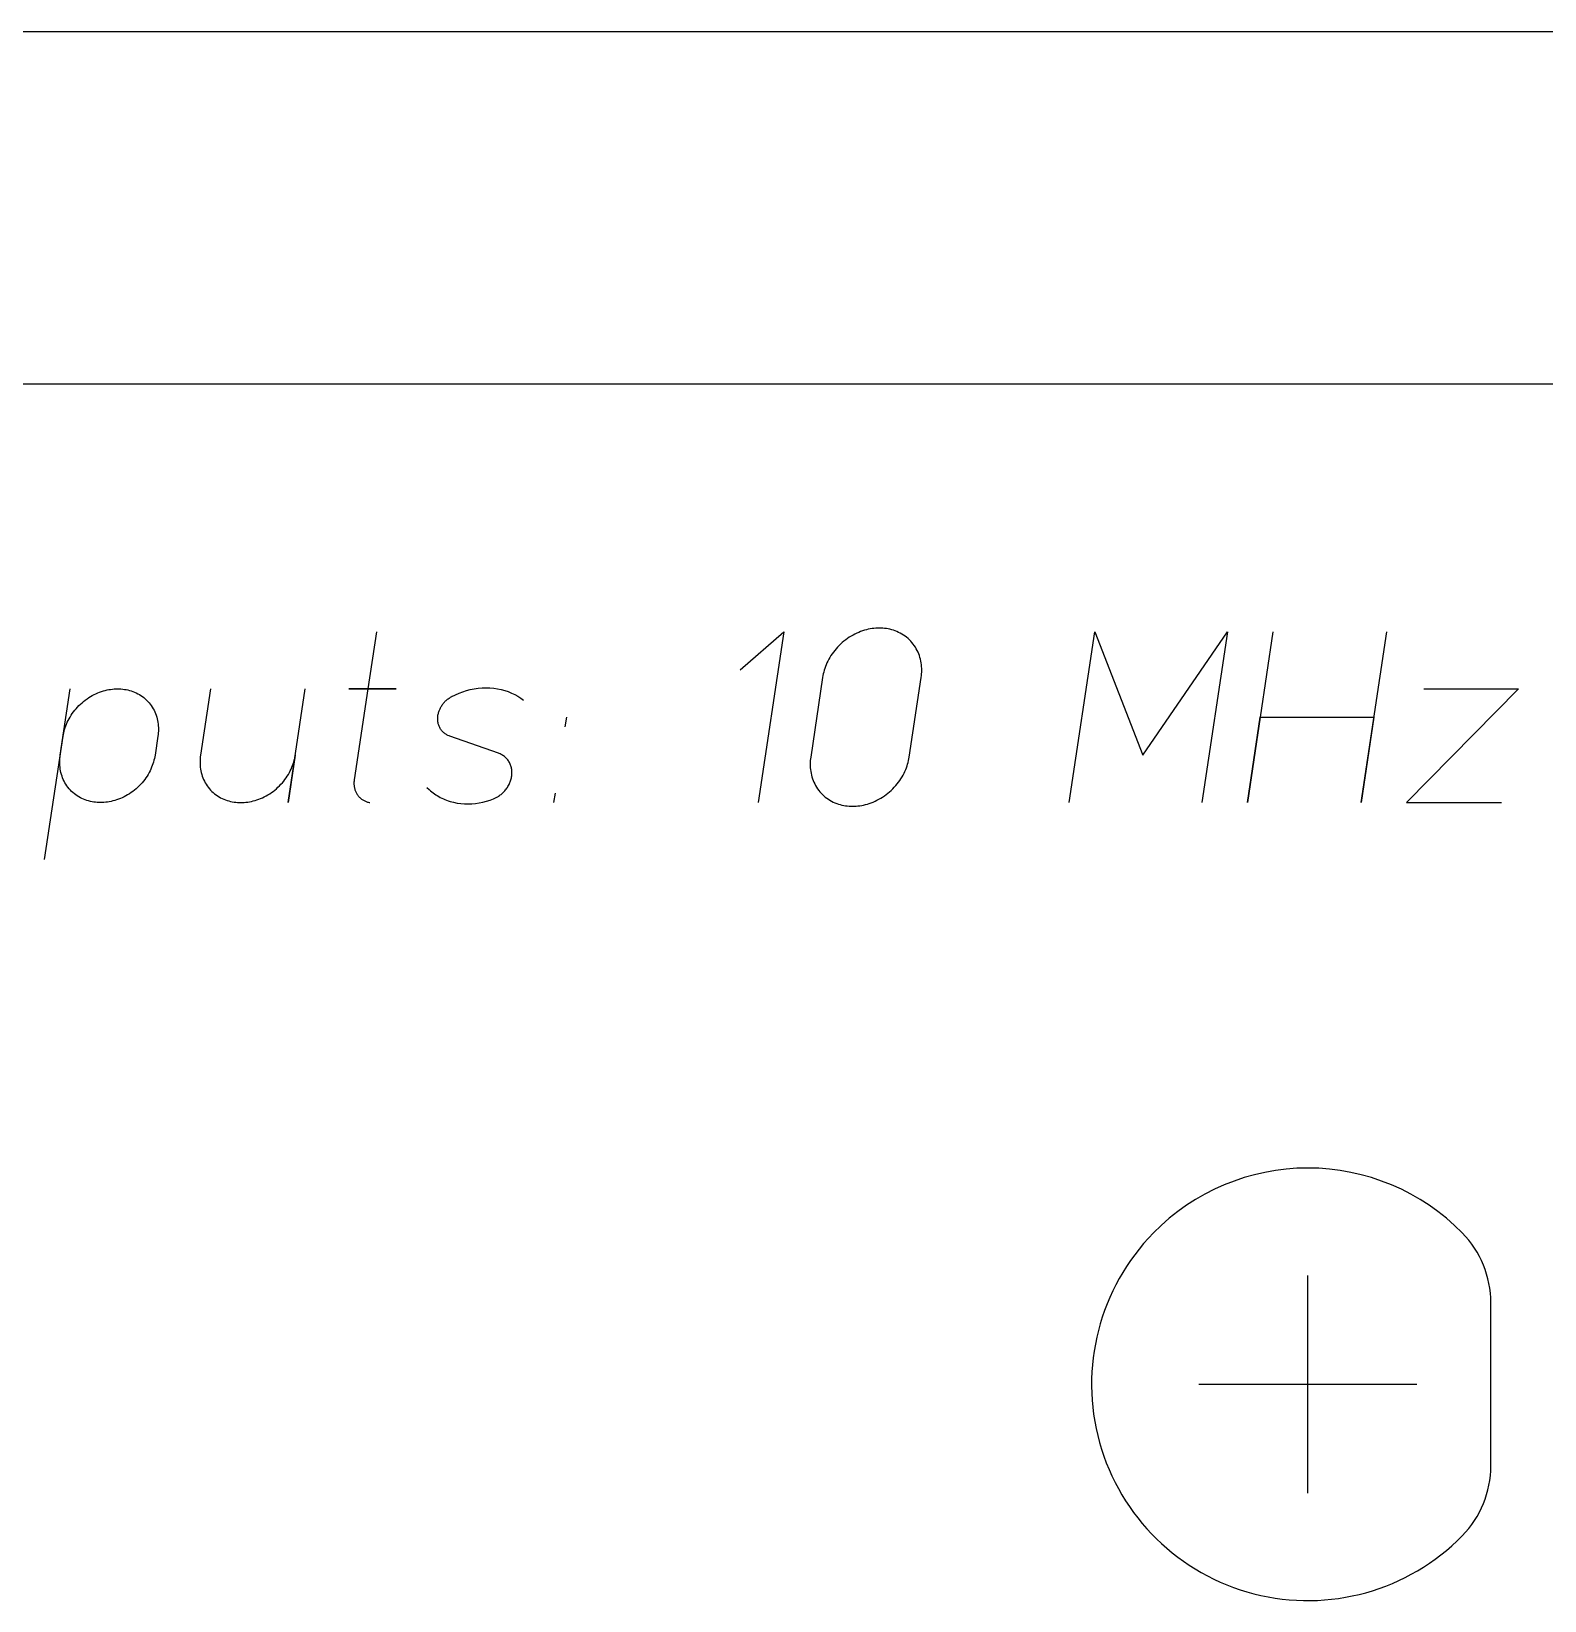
# Model space of a CAD drawing. Header units: millimetres. Extents: x -2 to 483, y -2 to 44.
# Drawn here: x 132.32 to 155.06, y 20.02 to 43.6 of the extents above; entities that cross this region are included whole.
import ezdxf

# ---------------------------------------------------------------- set-up
doc = ezdxf.new("R2010")
doc.units = ezdxf.units.MM
for name, color, linetype in [('Contour', 7, 'CONTINUOUS'), ('Engraving', 7, 'CONTINUOUS'), ('Reference_points', 1, 'CONTINUOUS')]:
    doc.layers.add(name, color=color, linetype=linetype)

msp = doc.modelspace()

# ---------------------------------------------------------------- linework, layer by layer
at = {"layer": 'Contour', "color": 7, "linetype": 'CONTINUOUS'}
for p, q in [((3, 43.6), (480, 43.6)), ((154.25, 22.045), (154.25, 24.495))]:
    msp.add_line(p, q, dxfattribs=at)
for centre, radius, start, end in [((151.5, 23.27), 3.25003, 44.42656, 135.57344), ((151.5, 23.27), 3.25003, 135.57344, 315.57344), ((152.75, 24.49478), 1.5, 0.00835, 44.4387), ((152.75, 22.04522), 1.5, 315.5613, 359.99165)]:
    msp.add_arc(centre, radius, start, end, dxfattribs=at)
at = {"layer": 'Engraving', "color": 255, "linetype": 'CONTINUOUS'}
for p, q in [((236.5, 38.3), (101.5, 38.3)), ((137.50233, 34.575), (137.37418, 33.72067)), ((142.97175, 34.00644), (143.62674, 34.576)), ((143.62674, 34.576), (143.24229, 32.013)), ((144.52937, 34.43732), (144.50406, 34.41609)), ((144.55538, 34.4576), (144.52937, 34.43732)), ((144.58201, 34.47687), (144.55538, 34.4576)), ((144.60921, 34.49511), (144.58201, 34.47687)), ((144.63688, 34.51226), (144.60921, 34.49511)), ((144.66496, 34.52831), (144.63688, 34.51226)), ((144.69337, 34.54322), (144.66496, 34.52831)), ((144.72203, 34.55697), (144.69337, 34.54322)), ((144.75087, 34.56956), (144.72203, 34.55697)), ((144.77981, 34.58097), (144.75087, 34.56956)), ((144.80877, 34.59121), (144.77981, 34.58097)), ((144.8377, 34.60028), (144.80877, 34.59121)), ((144.86652, 34.60819), (144.8377, 34.60028)), ((144.89516, 34.61495), (144.86652, 34.60819)), ((144.92357, 34.62059), (144.89516, 34.61495)), ((144.95167, 34.62514), (144.92357, 34.62059)), ((144.97944, 34.62861), (144.95167, 34.62514)), ((145.0068, 34.63105), (144.97944, 34.62861)), ((145.03372, 34.63249), (145.0068, 34.63105)), ((145.06015, 34.63296), (145.03372, 34.63249)), ((145.08644, 34.63249), (145.06015, 34.63296)), ((145.06015, 34.63296), (145.06015, 34.63296)), ((145.11293, 34.63105), (145.08644, 34.63249)), ((145.13956, 34.62861), (145.11293, 34.63105)), ((145.16628, 34.62514), (145.13956, 34.62861)), ((145.19302, 34.62059), (145.16628, 34.62514)), ((145.21974, 34.61495), (145.19302, 34.62059)), ((145.24635, 34.60819), (145.21974, 34.61495)), ((145.27279, 34.60028), (145.24635, 34.60819)), ((145.299, 34.59121), (145.27279, 34.60028)), ((145.3249, 34.58097), (145.299, 34.59121)), ((145.35041, 34.56956), (145.3249, 34.58097)), ((145.37548, 34.55697), (145.35041, 34.56956)), ((145.40001, 34.54322), (145.37548, 34.55697)), ((145.42395, 34.52831), (145.40001, 34.54322)), ((145.44721, 34.51226), (145.42395, 34.52831)), ((145.46974, 34.49511), (145.44721, 34.51226)), ((145.49146, 34.47687), (145.46974, 34.49511)), ((145.51231, 34.4576), (145.49146, 34.47687)), ((145.53223, 34.43732), (145.51231, 34.4576)), ((145.55118, 34.41609), (145.53223, 34.43732)), ((147.91473, 32.013), (148.29918, 34.576)), ((148.29918, 34.576), (149.01825, 32.72494)), ((149.01825, 32.72494), (150.29263, 34.576)), ((150.29263, 34.576), (149.90818, 32.013)), ((150.97618, 34.576), (150.59173, 32.013)), ((152.3004, 32.013), (152.68485, 34.576)), ((144.31703, 34.19231), (144.30153, 34.16508)), ((144.33366, 34.21926), (144.31703, 34.19231)), ((144.3514, 34.24586), (144.33366, 34.21926)), ((144.37024, 34.27203), (144.3514, 34.24586)), ((144.39013, 34.2977), (144.37024, 34.27203)), ((144.41105, 34.3228), (144.39013, 34.2977)), ((144.43295, 34.34725), (144.41105, 34.3228)), ((144.45579, 34.371), (144.43295, 34.34725)), ((144.47951, 34.39396), (144.45579, 34.371)), ((144.50406, 34.41609), (144.47951, 34.39396)), ((145.56909, 34.39396), (145.55118, 34.41609)), ((145.58592, 34.371), (145.56909, 34.39396)), ((145.60163, 34.34725), (145.58592, 34.371)), ((145.6162, 34.3228), (145.60163, 34.34725)), ((145.62959, 34.2977), (145.6162, 34.3228)), ((145.64178, 34.27203), (145.62959, 34.2977)), ((145.65277, 34.24586), (145.64178, 34.27203)), ((145.66253, 34.21926), (145.65277, 34.24586)), ((145.67108, 34.19231), (145.66253, 34.21926)), ((145.6784, 34.16508), (145.67108, 34.19231)), ((144.22501, 33.9726), (144.21853, 33.9456)), ((144.23257, 33.99983), (144.22501, 33.9726)), ((144.24123, 34.02726), (144.23257, 33.99983)), ((144.25101, 34.05482), (144.24123, 34.02726)), ((144.26192, 34.08245), (144.25101, 34.05482)), ((144.27397, 34.11008), (144.26192, 34.08245)), ((144.28718, 34.13765), (144.27397, 34.11008)), ((144.30153, 34.16508), (144.28718, 34.13765)), ((145.68453, 34.13765), (145.6784, 34.16508)), ((145.68946, 34.11008), (145.68453, 34.13765)), ((145.69322, 34.08245), (145.68946, 34.11008)), ((145.69585, 34.05482), (145.69322, 34.08245)), ((145.69556, 33.9456), (145.69718, 33.9726)), ((145.69736, 34.02726), (145.69585, 34.05482)), ((145.69718, 33.9726), (145.69779, 33.99983)), ((145.69779, 33.99983), (145.69736, 34.02726)), ((132.752, 32.724), (132.90188, 33.72067)), ((133.56253, 33.71884), (133.58841, 33.72022)), ((133.58841, 33.72022), (133.61383, 33.72067)), ((133.61383, 33.72067), (133.61383, 33.72067)), ((133.61383, 33.72067), (133.63911, 33.72022)), ((133.63911, 33.72022), (133.66458, 33.71884)), ((135.00988, 33.72067), (134.86038, 32.72394)), ((136.17747, 32.012), (136.43377, 33.72067)), ((137.80135, 33.72067), (137.08941, 33.72067)), ((137.08941, 33.72067), (137.37418, 33.72067)), ((137.37418, 33.72067), (137.16914, 32.35373)), ((137.37418, 33.72067), (137.80135, 33.72067)), ((138.91379, 33.70918), (138.97211, 33.72111)), ((138.97211, 33.72111), (139.03093, 33.72984)), ((139.03093, 33.72984), (139.08995, 33.73526)), ((139.08995, 33.73526), (139.14888, 33.73729)), ((139.14888, 33.73729), (139.20741, 33.73591)), ((139.20741, 33.73591), (139.26525, 33.73112)), ((139.26525, 33.73112), (139.32211, 33.72294)), ((139.32211, 33.72294), (139.3777, 33.71144)), ((144.20866, 33.89253), (144.02925, 32.69647)), ((144.21309, 33.9189), (144.20866, 33.89253)), ((144.21853, 33.9456), (144.21309, 33.9189)), ((145.51, 32.696), (145.68951, 33.89253)), ((145.68951, 33.89253), (145.69299, 33.9189)), ((145.68951, 33.89253), (145.68951, 33.89253)), ((145.69299, 33.9189), (145.69556, 33.9456)), ((154.66492, 33.72167), (152.98473, 32.013)), ((153.24103, 33.72167), (154.66492, 33.72167)), ((133.03272, 33.46879), (133.05553, 33.49087)), ((133.05553, 33.49087), (133.07913, 33.51214)), ((133.07913, 33.51214), (133.10347, 33.53255)), ((133.10347, 33.53255), (133.12847, 33.55205)), ((133.12847, 33.55205), (133.15408, 33.57059)), ((133.15408, 33.57059), (133.18023, 33.58812)), ((133.18023, 33.58812), (133.20684, 33.60462)), ((133.20684, 33.60462), (133.23384, 33.62004)), ((133.23384, 33.62004), (133.26115, 33.63438)), ((133.26115, 33.63438), (133.28871, 33.6476)), ((133.28871, 33.6476), (133.31644, 33.65971)), ((133.31644, 33.65971), (133.34427, 33.67068)), ((133.34427, 33.67068), (133.37212, 33.68052)), ((133.37212, 33.68052), (133.39994, 33.68924)), ((133.39994, 33.68924), (133.42765, 33.69685)), ((133.42765, 33.69685), (133.45519, 33.70335)), ((133.45519, 33.70335), (133.4825, 33.70878)), ((133.4825, 33.70878), (133.50953, 33.71315)), ((133.50953, 33.71315), (133.53622, 33.71649)), ((133.53622, 33.71649), (133.56253, 33.71884)), ((133.66458, 33.71884), (133.69018, 33.71649)), ((133.69018, 33.71649), (133.71587, 33.71315)), ((133.71587, 33.71315), (133.74159, 33.70878)), ((133.74159, 33.70878), (133.76728, 33.70335)), ((133.76728, 33.70335), (133.79286, 33.69685)), ((133.79286, 33.69685), (133.81829, 33.68924)), ((133.81829, 33.68924), (133.84349, 33.68052)), ((133.84349, 33.68052), (133.86839, 33.67068)), ((133.86839, 33.67068), (133.89293, 33.65971)), ((133.89293, 33.65971), (133.91703, 33.6476)), ((133.91703, 33.6476), (133.94062, 33.63438)), ((133.94062, 33.63438), (133.96363, 33.62004)), ((133.96363, 33.62004), (133.986, 33.60462)), ((133.986, 33.60462), (134.00766, 33.58812)), ((134.00766, 33.58812), (134.02855, 33.57059)), ((134.02855, 33.57059), (134.0486, 33.55205)), ((134.0486, 33.55205), (134.06776, 33.53255)), ((134.06776, 33.53255), (134.08597, 33.51214)), ((134.08597, 33.51214), (134.10319, 33.49087)), ((134.10319, 33.49087), (134.11937, 33.46879)), ((138.49153, 33.47821), (138.49923, 33.48885)), ((138.49923, 33.48885), (138.50732, 33.49928)), ((138.50732, 33.49928), (138.51577, 33.50947)), ((138.51577, 33.50947), (138.52457, 33.51942)), ((138.52457, 33.51942), (138.53371, 33.52909)), ((138.53371, 33.52909), (138.54316, 33.53846)), ((138.54316, 33.53846), (138.5529, 33.54752)), ((138.5529, 33.54752), (138.56292, 33.55624)), ((138.56292, 33.55624), (138.57318, 33.56461)), ((138.57318, 33.56461), (138.58367, 33.57262)), ((138.58367, 33.57262), (138.59437, 33.58024)), ((138.59437, 33.58024), (138.60524, 33.58748)), ((138.60524, 33.58748), (138.61626, 33.59432)), ((138.61626, 33.59432), (138.62741, 33.60074)), ((138.62741, 33.60074), (138.63866, 33.60676)), ((138.63866, 33.60676), (138.69073, 33.63232)), ((138.639, 33.607), (138.63866, 33.60676)), ((138.63866, 33.60676), (138.63866, 33.60676)), ((138.69073, 33.63232), (138.74449, 33.65555)), ((138.74449, 33.65555), (138.79973, 33.67623)), ((138.79973, 33.67623), (138.85625, 33.69416)), ((138.85625, 33.69416), (138.91379, 33.70918)), ((139.3777, 33.71144), (139.43177, 33.69673)), ((139.43177, 33.69673), (139.48406, 33.67892)), ((139.48406, 33.67892), (139.53437, 33.65819)), ((139.53437, 33.65819), (139.58249, 33.6347)), ((139.58249, 33.6347), (139.62827, 33.60866)), ((139.62827, 33.60866), (139.67156, 33.58029)), ((139.67156, 33.58029), (139.71228, 33.5498)), ((132.87059, 33.24441), (132.88439, 33.27079)), ((132.88439, 33.27079), (132.89929, 33.29697)), ((132.89929, 33.29697), (132.91528, 33.32288)), ((132.91528, 33.32288), (132.93234, 33.34846)), ((132.93234, 33.34846), (132.95045, 33.37362)), ((132.95045, 33.37362), (132.96958, 33.39831)), ((132.96958, 33.39831), (132.98969, 33.42244)), ((132.98969, 33.42244), (133.01076, 33.44595)), ((133.01076, 33.44595), (133.03272, 33.46879)), ((134.11937, 33.46879), (134.13449, 33.44595)), ((134.13449, 33.44595), (134.14849, 33.42244)), ((134.14849, 33.42244), (134.16137, 33.39831)), ((134.16137, 33.39831), (134.17309, 33.37362)), ((134.17309, 33.37362), (134.18365, 33.34846)), ((134.18365, 33.34846), (134.19304, 33.32288)), ((134.19304, 33.32288), (134.20126, 33.29697)), ((134.20126, 33.29697), (134.2083, 33.27079)), ((134.2083, 33.27079), (134.21419, 33.24441)), ((138.42361, 33.27482), (138.42401, 33.2879)), ((138.42375, 33.26172), (138.42361, 33.27482)), ((138.42443, 33.24865), (138.42375, 33.26172)), ((138.42401, 33.2879), (138.42494, 33.30094)), ((138.42567, 33.23562), (138.42443, 33.24865)), ((138.42494, 33.30094), (138.42638, 33.31389)), ((138.42638, 33.31389), (138.42831, 33.32675)), ((138.42831, 33.32675), (138.43072, 33.33947)), ((138.43072, 33.33947), (138.43358, 33.35203)), ((138.43358, 33.35203), (138.43688, 33.3644)), ((138.43688, 33.3644), (138.44059, 33.37657)), ((138.44059, 33.37657), (138.4447, 33.38851)), ((138.4447, 33.38851), (138.44917, 33.40021)), ((138.44917, 33.40021), (138.45398, 33.41164)), ((138.45398, 33.41164), (138.4591, 33.4228)), ((138.4591, 33.4228), (138.46475, 33.4341)), ((138.4591, 33.4228), (138.4591, 33.4228)), ((138.46475, 33.4341), (138.47082, 33.44531)), ((138.47082, 33.44531), (138.47731, 33.45642)), ((138.47731, 33.45642), (138.48422, 33.4674)), ((138.48422, 33.4674), (138.49153, 33.47821)), ((140.35796, 33.2945), (140.3366, 33.15211)), ((150.59173, 32.013), (150.78396, 33.2945)), ((150.78396, 33.2945), (152.49263, 33.2945)), ((152.49263, 33.2945), (152.3004, 32.013)), ((132.79509, 33.00872), (132.79935, 33.03407)), ((132.79935, 33.03407), (132.80458, 33.05975)), ((132.80458, 33.05975), (132.81081, 33.08571)), ((132.81081, 33.08571), (132.81808, 33.1119)), ((132.81808, 33.1119), (132.82641, 33.13827)), ((132.82641, 33.13827), (132.83581, 33.16477)), ((132.83581, 33.16477), (132.8463, 33.19133)), ((132.8463, 33.19133), (132.85789, 33.2179)), ((132.85789, 33.2179), (132.87059, 33.24441)), ((134.21419, 33.24441), (134.21893, 33.2179)), ((134.21893, 33.2179), (134.22255, 33.19133)), ((134.22233, 33.03407), (134.21898, 33.00872)), ((134.2248, 33.05975), (134.22233, 33.03407)), ((134.22255, 33.19133), (134.22508, 33.16477)), ((134.22635, 33.08571), (134.2248, 33.05975)), ((134.22508, 33.16477), (134.22653, 33.13827)), ((134.22694, 33.1119), (134.22635, 33.08571)), ((134.22653, 33.13827), (134.22694, 33.1119)), ((138.42747, 33.22269), (138.42567, 33.23562)), ((138.42983, 33.20987), (138.42747, 33.22269)), ((138.43275, 33.19721), (138.42983, 33.20987)), ((138.43623, 33.18474), (138.43275, 33.19721)), ((138.44026, 33.17249), (138.43623, 33.18474)), ((138.44483, 33.1605), (138.44026, 33.17249)), ((138.44993, 33.14878), (138.44483, 33.1605)), ((138.45553, 33.13738), (138.44993, 33.14878)), ((138.46164, 33.12632), (138.45553, 33.13738)), ((138.46822, 33.11563), (138.46164, 33.12632)), ((138.47525, 33.10532), (138.46822, 33.11563)), ((138.48271, 33.09542), (138.47525, 33.10532)), ((138.49057, 33.08595), (138.48271, 33.09542)), ((138.49881, 33.07692), (138.49057, 33.08595)), ((138.5074, 33.06835), (138.49881, 33.07692)), ((138.51631, 33.06024), (138.5074, 33.06835)), ((138.5255, 33.05261), (138.51631, 33.06024)), ((138.53496, 33.04545), (138.5255, 33.05261)), ((138.54464, 33.03878), (138.53496, 33.04545)), ((138.55453, 33.03259), (138.54464, 33.03878)), ((138.56458, 33.02688), (138.55453, 33.03259)), ((138.57477, 33.02164), (138.56458, 33.02688)), ((138.59547, 33.01257), (138.57477, 33.02164)), ((138.60591, 33.00872), (138.59547, 33.01257)), ((132.51743, 31.15767), (132.79509, 33.00872)), ((132.79509, 33.00872), (132.79509, 33.00872)), ((134.219, 33.009), (134.17626, 32.72394)), ((139.336, 32.752), (138.60591, 33.00872)), ((138.60591, 33.00872), (138.60591, 33.00872)), ((132.74441, 32.62077), (132.745, 32.64696)), ((132.74483, 32.5944), (132.74441, 32.62077)), ((132.74628, 32.5679), (132.74483, 32.5944)), ((132.745, 32.64696), (132.74655, 32.67292)), ((132.7488, 32.54133), (132.74628, 32.5679)), ((132.74655, 32.67292), (132.74902, 32.6986)), ((132.75242, 32.51477), (132.7488, 32.54133)), ((132.74902, 32.6986), (132.75238, 32.72394)), ((134.12505, 32.54133), (134.11346, 32.51477)), ((134.13555, 32.5679), (134.12505, 32.54133)), ((134.14495, 32.5944), (134.13555, 32.5679)), ((134.15327, 32.62077), (134.14495, 32.5944)), ((134.16054, 32.64696), (134.15327, 32.62077)), ((134.16678, 32.67292), (134.16054, 32.64696)), ((134.17201, 32.6986), (134.16678, 32.67292)), ((134.17626, 32.72394), (134.17201, 32.6986)), ((134.17626, 32.72394), (134.17626, 32.72394)), ((134.853, 32.64696), (134.85241, 32.62077)), ((134.85241, 32.62077), (134.85283, 32.5944)), ((134.85283, 32.5944), (134.85428, 32.5679)), ((134.85455, 32.67292), (134.853, 32.64696)), ((134.85428, 32.5679), (134.8568, 32.54133)), ((134.85702, 32.6986), (134.85455, 32.67292)), ((134.8568, 32.54133), (134.86042, 32.51477)), ((134.86038, 32.72394), (134.85702, 32.6986)), ((134.86038, 32.72394), (134.86038, 32.72394)), ((136.284, 32.724), (136.17747, 32.012)), ((136.22146, 32.51477), (136.23305, 32.54133)), ((136.23305, 32.54133), (136.24355, 32.5679)), ((136.24355, 32.5679), (136.25295, 32.5944)), ((136.25295, 32.5944), (136.26127, 32.62077)), ((136.26127, 32.62077), (136.26854, 32.64696)), ((136.26854, 32.64696), (136.27478, 32.67292)), ((136.27478, 32.67292), (136.28001, 32.6986)), ((136.28001, 32.6986), (136.28426, 32.72394)), ((139.34993, 32.74739), (139.33637, 32.75242)), ((139.36329, 32.74172), (139.34993, 32.74739)), ((139.37641, 32.73541), (139.36329, 32.74172)), ((139.38924, 32.72846), (139.37641, 32.73541)), ((139.40174, 32.72089), (139.38924, 32.72846)), ((139.41388, 32.71271), (139.40174, 32.72089)), ((139.42561, 32.70393), (139.41388, 32.71271)), ((139.4369, 32.69456), (139.42561, 32.70393)), ((139.44771, 32.68464), (139.4369, 32.69456)), ((139.45801, 32.67419), (139.44771, 32.68464)), ((139.46777, 32.66323), (139.45801, 32.67419)), ((139.47697, 32.6518), (139.46777, 32.66323)), ((139.48557, 32.63993), (139.47697, 32.6518)), ((139.49357, 32.62765), (139.48557, 32.63993)), ((139.50094, 32.61502), (139.49357, 32.62765)), ((139.50768, 32.60206), (139.50094, 32.61502)), ((139.51376, 32.58881), (139.50768, 32.60206)), ((139.5192, 32.57532), (139.51376, 32.58881)), ((139.52398, 32.56163), (139.5192, 32.57532)), ((139.52811, 32.54778), (139.52398, 32.56163)), ((139.53116, 32.53571), (139.52811, 32.54778)), ((139.52811, 32.54778), (139.52811, 32.54778)), ((144.02159, 32.6164), (144.02097, 32.58917)), ((144.02097, 32.58917), (144.0214, 32.56174)), ((144.0214, 32.56174), (144.02291, 32.53418)), ((144.0232, 32.6434), (144.02159, 32.6164)), ((144.02577, 32.6701), (144.0232, 32.6434)), ((144.02925, 32.69647), (144.02577, 32.6701)), ((144.02925, 32.69647), (144.02925, 32.69647)), ((145.46775, 32.53418), (145.47753, 32.56174)), ((145.47753, 32.56174), (145.48619, 32.58917)), ((145.48619, 32.58917), (145.49375, 32.6164)), ((145.49375, 32.6164), (145.50023, 32.6434)), ((145.50023, 32.6434), (145.50567, 32.6701)), ((145.50567, 32.6701), (145.5101, 32.69647)), ((132.75716, 32.48826), (132.75242, 32.51477)), ((132.76305, 32.46188), (132.75716, 32.48826)), ((132.7701, 32.4357), (132.76305, 32.46188)), ((132.77831, 32.40979), (132.7701, 32.4357)), ((132.7877, 32.38421), (132.77831, 32.40979)), ((132.79826, 32.35905), (132.7877, 32.38421)), ((132.80999, 32.33436), (132.79826, 32.35905)), ((132.82286, 32.31023), (132.80999, 32.33436)), ((132.83687, 32.28671), (132.82286, 32.31023)), ((133.98166, 32.31023), (133.9606, 32.28671)), ((134.00178, 32.33436), (133.98166, 32.31023)), ((134.02091, 32.35905), (134.00178, 32.33436)), ((134.03902, 32.38421), (134.02091, 32.35905)), ((134.05608, 32.40979), (134.03902, 32.38421)), ((134.07207, 32.4357), (134.05608, 32.40979)), ((134.08697, 32.46188), (134.07207, 32.4357)), ((134.10077, 32.48826), (134.08697, 32.46188)), ((134.11346, 32.51477), (134.10077, 32.48826)), ((134.86042, 32.51477), (134.86516, 32.48826)), ((134.86516, 32.48826), (134.87105, 32.46188)), ((134.87105, 32.46188), (134.8781, 32.4357)), ((134.8781, 32.4357), (134.88631, 32.40979)), ((134.88631, 32.40979), (134.8957, 32.38421)), ((134.8957, 32.38421), (134.90626, 32.35905)), ((134.90626, 32.35905), (134.91799, 32.33436)), ((134.91799, 32.33436), (134.93086, 32.31023)), ((134.93086, 32.31023), (134.94487, 32.28671)), ((136.0686, 32.28671), (136.08966, 32.31023)), ((136.08966, 32.31023), (136.10978, 32.33436)), ((136.10978, 32.33436), (136.12891, 32.35905)), ((136.12891, 32.35905), (136.14702, 32.38421)), ((136.14702, 32.38421), (136.16408, 32.40979)), ((136.16408, 32.40979), (136.18007, 32.4357)), ((136.18007, 32.4357), (136.19497, 32.46188)), ((136.19497, 32.46188), (136.20877, 32.48826)), ((136.20877, 32.48826), (136.22146, 32.51477)), ((137.1653, 32.30839), (137.16528, 32.29685)), ((137.16571, 32.31986), (137.1653, 32.30839)), ((137.16649, 32.33125), (137.16571, 32.31986)), ((137.16914, 32.35373), (137.16649, 32.33125)), ((137.16914, 32.35373), (137.16914, 32.35373)), ((139.50281, 32.29667), (139.50918, 32.31117)), ((139.50918, 32.31117), (139.51495, 32.32578)), ((139.51495, 32.32578), (139.52012, 32.34049)), ((139.52012, 32.34049), (139.52469, 32.35524)), ((139.52469, 32.35524), (139.52864, 32.37)), ((139.52864, 32.37), (139.53198, 32.38473)), ((139.53378, 32.52331), (139.53116, 32.53571)), ((139.53198, 32.38473), (139.53471, 32.39939)), ((139.53596, 32.51057), (139.53378, 32.52331)), ((139.53471, 32.39939), (139.53684, 32.41396)), ((139.53766, 32.49753), (139.53596, 32.51057)), ((139.53684, 32.41396), (139.53838, 32.42839)), ((139.53887, 32.48419), (139.53766, 32.49753)), ((139.53838, 32.42839), (139.53934, 32.44266)), ((139.53957, 32.47059), (139.53887, 32.48419)), ((139.53934, 32.44266), (139.53973, 32.45673)), ((139.53973, 32.45673), (139.53957, 32.47059)), ((144.02291, 32.53418), (144.02554, 32.50655)), ((144.02554, 32.50655), (144.0293, 32.47892)), ((144.0293, 32.47892), (144.03423, 32.45135)), ((144.03423, 32.45135), (144.04036, 32.42392)), ((144.04036, 32.42392), (144.04769, 32.39669)), ((144.04769, 32.39669), (144.05623, 32.36974)), ((144.05623, 32.36974), (144.06599, 32.34314)), ((144.06599, 32.34314), (144.07698, 32.31697)), ((144.07698, 32.31697), (144.08917, 32.2913)), ((145.32863, 32.2913), (145.34853, 32.31697)), ((145.34853, 32.31697), (145.36736, 32.34314)), ((145.36736, 32.34314), (145.3851, 32.36974)), ((145.3851, 32.36974), (145.40173, 32.39669)), ((145.40173, 32.39669), (145.41723, 32.42392)), ((145.41723, 32.42392), (145.43158, 32.45135)), ((145.43158, 32.45135), (145.44479, 32.47892)), ((145.44479, 32.47892), (145.45684, 32.50655)), ((145.45684, 32.50655), (145.46775, 32.53418)), ((132.85198, 32.26388), (132.83687, 32.28671)), ((132.86817, 32.2418), (132.85198, 32.26388)), ((132.88539, 32.22052), (132.86817, 32.2418)), ((132.9036, 32.20011), (132.88539, 32.22052)), ((132.92276, 32.18061), (132.9036, 32.20011)), ((132.94281, 32.16208), (132.92276, 32.18061)), ((132.96369, 32.14455), (132.94281, 32.16208)), ((132.98535, 32.12805), (132.96369, 32.14455)), ((133.00772, 32.11262), (132.98535, 32.12805)), ((133.03074, 32.09829), (133.00772, 32.11262)), ((133.05433, 32.08506), (133.03074, 32.09829)), ((133.07843, 32.07296), (133.05433, 32.08506)), ((133.10296, 32.06199), (133.07843, 32.07296)), ((133.65492, 32.07296), (133.62709, 32.06199)), ((133.68265, 32.08506), (133.65492, 32.07296)), ((133.7102, 32.09829), (133.68265, 32.08506)), ((133.73752, 32.11262), (133.7102, 32.09829)), ((133.76452, 32.12805), (133.73752, 32.11262)), ((133.79113, 32.14455), (133.76452, 32.12805)), ((133.81727, 32.16208), (133.79113, 32.14455)), ((133.84288, 32.18061), (133.81727, 32.16208)), ((133.86789, 32.20011), (133.84288, 32.18061)), ((133.89223, 32.22052), (133.86789, 32.20011)), ((133.91583, 32.2418), (133.89223, 32.22052)), ((133.93864, 32.26388), (133.91583, 32.2418)), ((133.9606, 32.28671), (133.93864, 32.26388)), ((134.94487, 32.28671), (134.95998, 32.26388)), ((134.95998, 32.26388), (134.97617, 32.2418)), ((134.97617, 32.2418), (134.99339, 32.22052)), ((134.99339, 32.22052), (135.0116, 32.20011)), ((135.0116, 32.20011), (135.03076, 32.18061)), ((135.03076, 32.18061), (135.05081, 32.16208)), ((135.05081, 32.16208), (135.07169, 32.14455)), ((135.07169, 32.14455), (135.09335, 32.12805)), ((135.09335, 32.12805), (135.11572, 32.11262)), ((135.11572, 32.11262), (135.13874, 32.09829)), ((135.13874, 32.09829), (135.16233, 32.08506)), ((135.16233, 32.08506), (135.18643, 32.07296)), ((135.18643, 32.07296), (135.21096, 32.06199)), ((135.73509, 32.06199), (135.76292, 32.07296)), ((135.76292, 32.07296), (135.79065, 32.08506)), ((135.79065, 32.08506), (135.8182, 32.09829)), ((135.8182, 32.09829), (135.84552, 32.11262)), ((135.84552, 32.11262), (135.87252, 32.12805)), ((135.87252, 32.12805), (135.89913, 32.14455)), ((135.89913, 32.14455), (135.92527, 32.16208)), ((135.92527, 32.16208), (135.95088, 32.18061)), ((135.95088, 32.18061), (135.97589, 32.20011)), ((135.97589, 32.20011), (136.00023, 32.22052)), ((136.00023, 32.22052), (136.02383, 32.2418)), ((136.02383, 32.2418), (136.04664, 32.26388)), ((136.04664, 32.26388), (136.0686, 32.28671)), ((137.16528, 32.29685), (137.16567, 32.28528)), ((137.16567, 32.28528), (137.16646, 32.27368)), ((137.16646, 32.27368), (137.16768, 32.26209)), ((137.16768, 32.26209), (137.16932, 32.25051)), ((137.16932, 32.25051), (137.1714, 32.23899)), ((137.1714, 32.23899), (137.17392, 32.22753)), ((137.17392, 32.22753), (137.17688, 32.21616)), ((137.17688, 32.21616), (137.18028, 32.20491)), ((137.18028, 32.20491), (137.18412, 32.19379)), ((137.18412, 32.19379), (137.18841, 32.18284)), ((137.18841, 32.18284), (137.19313, 32.17207)), ((137.19313, 32.17207), (137.19829, 32.16151)), ((137.19829, 32.16151), (137.20387, 32.15118)), ((137.20387, 32.15118), (137.20987, 32.1411)), ((137.20987, 32.1411), (137.21628, 32.13129)), ((137.21628, 32.13129), (137.22308, 32.12178)), ((137.22308, 32.12178), (137.23025, 32.11257)), ((137.23025, 32.11257), (137.2378, 32.10369)), ((137.2378, 32.10369), (137.24569, 32.09516)), ((137.24569, 32.09516), (137.25391, 32.08698)), ((137.25391, 32.08698), (137.26244, 32.07917)), ((137.26244, 32.07917), (137.27127, 32.07175)), ((137.27127, 32.07175), (137.28036, 32.06471)), ((138.26276, 32.23982), (138.26276, 32.23982)), ((138.26276, 32.23982), (138.29754, 32.20589)), ((138.29754, 32.20589), (138.31593, 32.18957)), ((138.31593, 32.18957), (138.33498, 32.17372)), ((138.33498, 32.17372), (138.35467, 32.15838)), ((138.35467, 32.15838), (138.375, 32.14356)), ((138.375, 32.14356), (138.39594, 32.12929)), ((138.39594, 32.12929), (138.4175, 32.11561)), ((138.4175, 32.11561), (138.43963, 32.10253)), ((138.43963, 32.10253), (138.46234, 32.09009)), ((138.46234, 32.09009), (138.48559, 32.07831)), ((138.48559, 32.07831), (138.50937, 32.0672)), ((139.21073, 32.04979), (139.26233, 32.06896)), ((139.262, 32.069), (139.26233, 32.06896)), ((139.26233, 32.06896), (139.27501, 32.07424)), ((139.26233, 32.06896), (139.26233, 32.06896)), ((139.27501, 32.07424), (139.30047, 32.08633)), ((139.30047, 32.08633), (139.3132, 32.09315)), ((139.3132, 32.09315), (139.32589, 32.10049)), ((139.32589, 32.10049), (139.3385, 32.10835)), ((139.3385, 32.10835), (139.35101, 32.11674)), ((139.35101, 32.11674), (139.36338, 32.12565)), ((139.36338, 32.12565), (139.37557, 32.13507)), ((139.37557, 32.13507), (139.38756, 32.145)), ((139.38756, 32.145), (139.3993, 32.15543)), ((139.3993, 32.15543), (139.41075, 32.16633)), ((139.41075, 32.16633), (139.4219, 32.17769)), ((139.4219, 32.17769), (139.43269, 32.1895)), ((139.43269, 32.1895), (139.4431, 32.20173)), ((139.4431, 32.20173), (139.4531, 32.21435)), ((139.4531, 32.21435), (139.46265, 32.22734)), ((139.46265, 32.22734), (139.47173, 32.24067)), ((139.47173, 32.24067), (139.48031, 32.2543)), ((139.48031, 32.2543), (139.48836, 32.2682)), ((139.48836, 32.2682), (139.49587, 32.28234)), ((139.49587, 32.28234), (139.50281, 32.29667)), ((140.18709, 32.15539), (140.16573, 32.013)), ((144.08917, 32.2913), (144.10256, 32.2662)), ((144.10256, 32.2662), (144.11713, 32.24175)), ((144.11713, 32.24175), (144.13284, 32.218)), ((144.13284, 32.218), (144.14968, 32.19504)), ((144.14968, 32.19504), (144.16758, 32.17291)), ((144.16758, 32.17291), (144.18653, 32.15168)), ((144.18653, 32.15168), (144.20645, 32.1314)), ((144.20645, 32.1314), (144.2273, 32.11213)), ((144.2273, 32.11213), (144.24902, 32.09389)), ((144.24902, 32.09389), (144.27155, 32.07674)), ((144.27155, 32.07674), (144.29482, 32.06069)), ((145.0538, 32.06069), (145.08188, 32.07674)), ((145.08188, 32.07674), (145.10956, 32.09389)), ((145.10956, 32.09389), (145.13675, 32.11213)), ((145.13675, 32.11213), (145.16338, 32.1314)), ((145.16338, 32.1314), (145.18939, 32.15168)), ((145.18939, 32.15168), (145.2147, 32.17291)), ((145.2147, 32.17291), (145.23925, 32.19504)), ((145.23925, 32.19504), (145.26297, 32.218)), ((145.26297, 32.218), (145.28581, 32.24175)), ((145.28581, 32.24175), (145.30771, 32.2662)), ((145.30771, 32.2662), (145.32863, 32.2913)), ((133.12786, 32.05214), (133.10296, 32.06199)), ((133.15306, 32.04342), (133.12786, 32.05214)), ((133.17849, 32.03582), (133.15306, 32.04342)), ((133.20408, 32.02931), (133.17849, 32.03582)), ((133.22976, 32.02389), (133.20408, 32.02931)), ((133.25548, 32.01952), (133.22976, 32.02389)), ((133.28117, 32.01617), (133.25548, 32.01952)), ((133.30678, 32.01383), (133.28117, 32.01617)), ((133.33225, 32.01245), (133.30678, 32.01383)), ((133.35753, 32.012), (133.33225, 32.01245)), ((133.38294, 32.01245), (133.35753, 32.012)), ((133.35753, 32.012), (133.35753, 32.012)), ((133.40883, 32.01383), (133.38294, 32.01245)), ((133.43514, 32.01617), (133.40883, 32.01383)), ((133.46183, 32.01952), (133.43514, 32.01617)), ((133.48886, 32.02389), (133.46183, 32.01952)), ((133.51617, 32.02931), (133.48886, 32.02389)), ((133.54371, 32.03582), (133.51617, 32.02931)), ((133.57142, 32.04342), (133.54371, 32.03582)), ((133.59923, 32.05214), (133.57142, 32.04342)), ((133.62709, 32.06199), (133.59923, 32.05214)), ((135.21096, 32.06199), (135.23586, 32.05214)), ((135.23586, 32.05214), (135.26106, 32.04342)), ((135.26106, 32.04342), (135.28649, 32.03582)), ((135.28649, 32.03582), (135.31208, 32.02931)), ((135.31208, 32.02931), (135.33776, 32.02389)), ((135.33776, 32.02389), (135.36348, 32.01952)), ((135.36348, 32.01952), (135.38917, 32.01617)), ((135.38917, 32.01617), (135.41478, 32.01383)), ((135.41478, 32.01383), (135.44025, 32.01245)), ((135.44025, 32.01245), (135.46553, 32.012)), ((135.46553, 32.012), (135.49094, 32.01245)), ((135.46553, 32.012), (135.46553, 32.012)), ((135.49094, 32.01245), (135.51683, 32.01383)), ((135.51683, 32.01383), (135.54314, 32.01617)), ((135.54314, 32.01617), (135.56983, 32.01952)), ((135.56983, 32.01952), (135.59686, 32.02389)), ((135.59686, 32.02389), (135.62417, 32.02931)), ((135.62417, 32.02931), (135.65171, 32.03582)), ((135.65171, 32.03582), (135.67942, 32.04342)), ((135.67942, 32.04342), (135.70723, 32.05214)), ((135.70723, 32.05214), (135.73509, 32.06199)), ((137.28036, 32.06471), (137.28971, 32.05807)), ((137.28971, 32.05807), (137.29928, 32.05184)), ((137.29928, 32.05184), (137.30906, 32.04602)), ((137.30906, 32.04602), (137.31902, 32.04061)), ((137.31902, 32.04061), (137.32915, 32.03561)), ((137.32915, 32.03561), (137.33941, 32.03103)), ((137.33941, 32.03103), (137.34978, 32.02685)), ((137.34978, 32.02685), (137.36026, 32.02309)), ((137.36026, 32.02309), (137.3708, 32.01973)), ((137.3708, 32.01973), (137.38139, 32.01676)), ((137.38139, 32.01676), (137.39202, 32.01419)), ((137.39202, 32.01419), (137.40266, 32.012)), ((138.50937, 32.0672), (138.53365, 32.0568)), ((138.53365, 32.0568), (138.5584, 32.04711)), ((138.5584, 32.04711), (138.5836, 32.03817)), ((138.5836, 32.03817), (138.60922, 32.02998)), ((138.60922, 32.02998), (138.66159, 32.01593)), ((138.66159, 32.01593), (138.71525, 32.00505)), ((138.71525, 32.00505), (138.76994, 31.99741)), ((138.76994, 31.99741), (138.82537, 31.99303)), ((138.82537, 31.99303), (138.88126, 31.99192)), ((138.88126, 31.99192), (138.93733, 31.99405)), ((138.93733, 31.99405), (138.99328, 31.99933)), ((138.99328, 31.99933), (139.04885, 32.00768)), ((139.04885, 32.00768), (139.10378, 32.01898)), ((139.10378, 32.01898), (139.15781, 32.03307)), ((139.15781, 32.03307), (139.21073, 32.04979)), ((144.29482, 32.06069), (144.31875, 32.04578)), ((144.31875, 32.04578), (144.34329, 32.03203)), ((144.34329, 32.03203), (144.36835, 32.01944)), ((144.36835, 32.01944), (144.39386, 32.00803)), ((144.39386, 32.00803), (144.41976, 31.99779)), ((144.41976, 31.99779), (144.44597, 31.98872)), ((144.44597, 31.98872), (144.47241, 31.98081)), ((144.47241, 31.98081), (144.49903, 31.97405)), ((144.49903, 31.97405), (144.52574, 31.96841)), ((144.52574, 31.96841), (144.55248, 31.96386)), ((144.55248, 31.96386), (144.5792, 31.96039)), ((144.5792, 31.96039), (144.60583, 31.95795)), ((144.60583, 31.95795), (144.63232, 31.95651)), ((144.63232, 31.95651), (144.65861, 31.95604)), ((144.65861, 31.95604), (144.68505, 31.95651)), ((144.65861, 31.95604), (144.65861, 31.95604)), ((144.68505, 31.95651), (144.71196, 31.95795)), ((144.71196, 31.95795), (144.73933, 31.96039)), ((144.73933, 31.96039), (144.76709, 31.96386)), ((144.76709, 31.96386), (144.7952, 31.96841)), ((144.7952, 31.96841), (144.8236, 31.97405)), ((144.8236, 31.97405), (144.85224, 31.98081)), ((144.85224, 31.98081), (144.88106, 31.98872)), ((144.88106, 31.98872), (144.90999, 31.99779)), ((144.90999, 31.99779), (144.93896, 32.00803)), ((144.93896, 32.00803), (144.9679, 32.01944)), ((144.9679, 32.01944), (144.99673, 32.03203)), ((144.99673, 32.03203), (145.0254, 32.04578)), ((145.0254, 32.04578), (145.0538, 32.06069)), ((152.98473, 32.013), (154.40862, 32.013))]:
    msp.add_line(p, q, dxfattribs=at)
at = {"layer": 'Reference_points', "color": 1, "linetype": 'CONTINUOUS'}
for p, q in [((151.5, 21.633), (151.5, 24.907)), ((149.863, 23.27), (153.137, 23.27))]:
    msp.add_line(p, q, dxfattribs=at)

doc.saveas('drawing.dxf')
